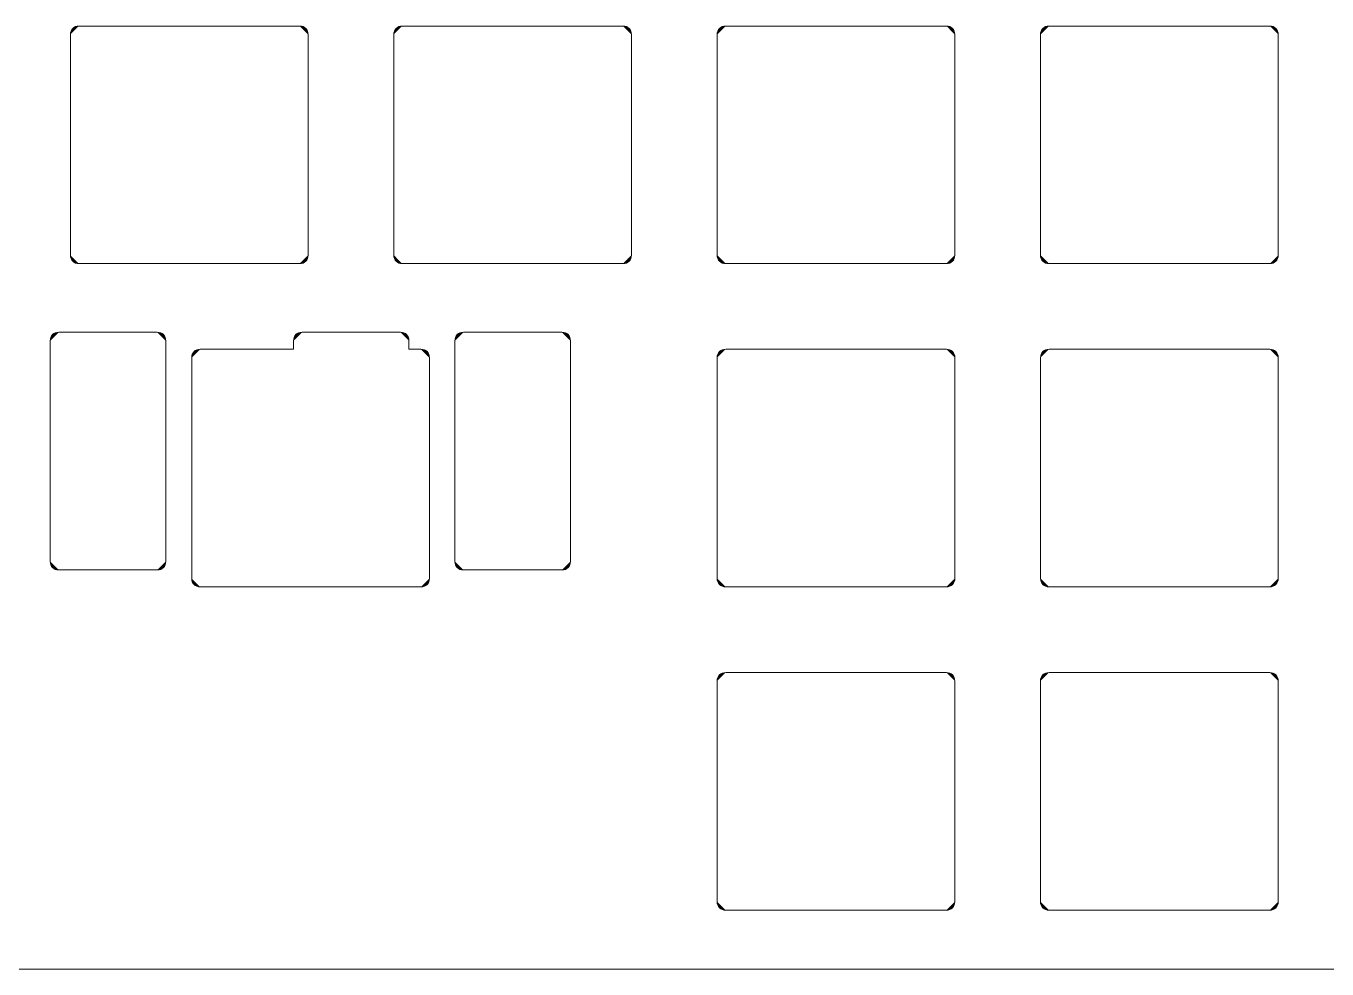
# Model space of a CAD drawing. Extents: x 173 to 988, y 261 to 653.
# Drawn here: x 553.2 to 770.4, y 261.3 to 418.7 of the extents above; entities that cross this region are included whole.
import ezdxf

# ---------------------------------------------------------------- set-up
doc = ezdxf.new("R2010")
doc.units = 0
doc.header["$MEASUREMENT"] = 0
doc.layers.add('Layer 1', color=7, linetype='Continuous', lineweight=0)

# ---------------------------------------------------------------- blocks, each defined once
blk = doc.blocks.new('Block_2')
at = {"layer": 'Layer 1', "true_color": 0x2f2d31, "transparency": 33554687}
h = blk.add_hatch(color=250, dxfattribs=at)
h.dxf.hatch_style = 2
edge = h.paths.add_edge_path()
edge.add_spline(control_points=[(598.87, 418.75), (599.72, 418.75), (600.29, 418.18), (600.29, 417.33)], knot_values=[0, 0, 0, 0, 1, 1, 1, 1], degree=3, periodic=0)
edge.add_line((600.29, 417.33), (598.87, 418.75))
h = blk.add_hatch(color=250, dxfattribs=at)
h.dxf.hatch_style = 2
edge = h.paths.add_edge_path()
edge.add_spline(control_points=[(614.6, 417.33), (614.6, 418.18), (615.16, 418.75), (616.01, 418.75)], knot_values=[0, 0, 0, 0, 1, 1, 1, 1], degree=3, periodic=0)
edge.add_line((616.01, 418.75), (614.6, 417.33))
h = blk.add_hatch(color=250, dxfattribs=at)
h.dxf.hatch_style = 2
edge = h.paths.add_edge_path()
edge.add_spline(control_points=[(616.01, 418.75), (616.01, 418.75), (652.86, 418.75), (652.86, 418.75)], knot_values=[0, 0, 0, 0, 1, 1, 1, 1], degree=3, periodic=0)
edge.add_line((652.86, 418.75), (616.01, 418.75))
h = blk.add_hatch(color=250, dxfattribs=at)
h.dxf.hatch_style = 2
edge = h.paths.add_edge_path()
edge.add_spline(control_points=[(722.58, 380.48), (722.58, 380.48), (722.58, 417.33), (722.58, 417.33)], knot_values=[0, 0, 0, 0, 1, 1, 1, 1], degree=3, periodic=0)
edge.add_line((722.58, 417.33), (722.58, 380.48))
h = blk.add_hatch(color=250, dxfattribs=at)
h.dxf.hatch_style = 2
edge = h.paths.add_edge_path()
edge.add_spline(control_points=[(762.27, 417.33), (762.27, 417.33), (762.27, 380.48), (762.27, 380.48)], knot_values=[0, 0, 0, 0, 1, 1, 1, 1], degree=3, periodic=0)
edge.add_line((762.27, 380.48), (762.27, 417.33))
h = blk.add_hatch(color=250, dxfattribs=at)
h.dxf.hatch_style = 2
edge = h.paths.add_edge_path()
edge.add_spline(control_points=[(600.29, 380.48), (600.29, 379.63), (599.72, 379.06), (598.87, 379.06)], knot_values=[0, 0, 0, 0, 1, 1, 1, 1], degree=3, periodic=0)
edge.add_line((598.87, 379.06), (600.29, 380.48))
h = blk.add_hatch(color=250, dxfattribs=at)
h.dxf.hatch_style = 2
edge = h.paths.add_edge_path()
edge.add_spline(control_points=[(598.87, 379.06), (598.87, 379.06), (562.02, 379.06), (562.02, 379.06)], knot_values=[0, 0, 0, 0, 1, 1, 1, 1], degree=3, periodic=0)
edge.add_line((562.02, 379.06), (598.87, 379.06))
h = blk.add_hatch(color=250, dxfattribs=at)
h.dxf.hatch_style = 2
edge = h.paths.add_edge_path()
edge.add_spline(control_points=[(575.1, 367.59), (575.95, 367.59), (576.51, 367.02), (576.51, 366.17)], knot_values=[0, 0, 0, 0, 1, 1, 1, 1], degree=3, periodic=0)
edge.add_line((576.51, 366.17), (575.1, 367.59))
h = blk.add_hatch(color=250, dxfattribs=at)
h.dxf.hatch_style = 2
edge = h.paths.add_edge_path()
edge.add_spline(control_points=[(644.08, 329.32), (644.08, 328.47), (643.51, 327.9), (642.66, 327.9)], knot_values=[0, 0, 0, 0, 1, 1, 1, 1], degree=3, periodic=0)
edge.add_line((642.66, 327.9), (644.08, 329.32))
h = blk.add_hatch(color=250, dxfattribs=at)
h.dxf.hatch_style = 2
edge = h.paths.add_edge_path()
edge.add_spline(control_points=[(575.1, 327.9), (575.1, 327.9), (558.66, 327.9), (558.66, 327.9)], knot_values=[0, 0, 0, 0, 1, 1, 1, 1], degree=3, periodic=0)
edge.add_line((558.66, 327.9), (575.1, 327.9))
h = blk.add_hatch(color=250, dxfattribs=at)
h.dxf.hatch_style = 2
edge = h.paths.add_edge_path()
edge.add_spline(control_points=[(760.85, 310.76), (761.7, 310.76), (762.27, 310.2), (762.27, 309.35)], knot_values=[0, 0, 0, 0, 1, 1, 1, 1], degree=3, periodic=0)
edge.add_line((762.27, 309.35), (760.85, 310.76))
h = blk.add_hatch(color=250, dxfattribs=at)
h.dxf.hatch_style = 2
edge = h.paths.add_edge_path()
edge.add_spline(control_points=[(708.27, 309.35), (708.27, 309.35), (708.27, 272.49), (708.27, 272.49)], knot_values=[0, 0, 0, 0, 1, 1, 1, 1], degree=3, periodic=0)
edge.add_line((708.27, 272.49), (708.27, 309.35))
h = blk.add_hatch(color=250, dxfattribs=at)
h.dxf.hatch_style = 2
edge = h.paths.add_edge_path()
edge.add_spline(control_points=[(724, 271.08), (723.15, 271.08), (722.58, 271.64), (722.58, 272.49)], knot_values=[0, 0, 0, 0, 1, 1, 1, 1], degree=3, periodic=0)
edge.add_line((722.58, 272.49), (724, 271.08))
at = {"layer": 'Layer 1', "color": 250, "lineweight": 5, "true_color": 0x2f2d31}
for points in [[(598.87, 418.75), (599.72, 418.75), (600.29, 418.18), (600.29, 417.33)], [(614.6, 417.33), (614.6, 418.18), (615.16, 418.75), (616.01, 418.75)], [(616.01, 418.75), (616.01, 418.75), (652.86, 418.75), (652.86, 418.75)], [(722.58, 380.48), (722.58, 380.48), (722.58, 417.33), (722.58, 417.33)], [(762.27, 417.33), (762.27, 417.33), (762.27, 380.48), (762.27, 380.48)], [(600.29, 380.48), (600.29, 379.63), (599.72, 379.06), (598.87, 379.06)], [(598.87, 379.06), (598.87, 379.06), (562.02, 379.06), (562.02, 379.06)], [(575.1, 367.59), (575.95, 367.59), (576.51, 367.02), (576.51, 366.17)], [(644.08, 329.32), (644.08, 328.47), (643.51, 327.9), (642.66, 327.9)], [(575.1, 327.9), (575.1, 327.9), (558.66, 327.9), (558.66, 327.9)], [(760.85, 310.76), (761.7, 310.76), (762.27, 310.2), (762.27, 309.35)], [(708.27, 309.35), (708.27, 309.35), (708.27, 272.49), (708.27, 272.49)], [(724, 271.08), (723.15, 271.08), (722.58, 271.64), (722.58, 272.49)]]:
    blk.add_open_spline(points, degree=3, dxfattribs=at)
blk = doc.blocks.new('Block_3')
at = {"layer": 'Layer 1', "true_color": 0x2f2d31, "transparency": 33554687}
h = blk.add_hatch(color=250, dxfattribs=at)
h.dxf.hatch_style = 2
edge = h.paths.add_edge_path()
edge.add_spline(control_points=[(560.6, 380.48), (560.6, 380.48), (560.6, 417.33), (560.6, 417.33)], knot_values=[0, 0, 0, 0, 1, 1, 1, 1], degree=3, periodic=0)
edge.add_line((560.6, 417.33), (560.6, 380.48))
h = blk.add_hatch(color=250, dxfattribs=at)
h.dxf.hatch_style = 2
edge = h.paths.add_edge_path()
edge.add_spline(control_points=[(668.59, 417.33), (668.59, 418.18), (669.16, 418.75), (670.01, 418.75)], knot_values=[0, 0, 0, 0, 1, 1, 1, 1], degree=3, periodic=0)
edge.add_line((670.01, 418.75), (668.59, 417.33))
h = blk.add_hatch(color=250, dxfattribs=at)
h.dxf.hatch_style = 2
edge = h.paths.add_edge_path()
edge.add_spline(control_points=[(668.59, 380.48), (668.59, 380.48), (668.59, 417.33), (668.59, 417.33)], knot_values=[0, 0, 0, 0, 1, 1, 1, 1], degree=3, periodic=0)
edge.add_line((668.59, 417.33), (668.59, 380.48))
h = blk.add_hatch(color=250, dxfattribs=at)
h.dxf.hatch_style = 2
edge = h.paths.add_edge_path()
edge.add_spline(control_points=[(760.85, 418.75), (761.7, 418.75), (762.27, 418.18), (762.27, 417.33)], knot_values=[0, 0, 0, 0, 1, 1, 1, 1], degree=3, periodic=0)
edge.add_line((762.27, 417.33), (760.85, 418.75))
h = blk.add_hatch(color=250, dxfattribs=at)
h.dxf.hatch_style = 2
edge = h.paths.add_edge_path()
edge.add_spline(control_points=[(562.02, 379.06), (561.17, 379.06), (560.6, 379.63), (560.6, 380.48)], knot_values=[0, 0, 0, 0, 1, 1, 1, 1], degree=3, periodic=0)
edge.add_line((560.6, 380.48), (562.02, 379.06))
h = blk.add_hatch(color=250, dxfattribs=at)
h.dxf.hatch_style = 2
edge = h.paths.add_edge_path()
edge.add_spline(control_points=[(670.01, 379.06), (669.16, 379.06), (668.59, 379.63), (668.59, 380.48)], knot_values=[0, 0, 0, 0, 1, 1, 1, 1], degree=3, periodic=0)
edge.add_line((668.59, 380.48), (670.01, 379.06))
h = blk.add_hatch(color=250, dxfattribs=at)
h.dxf.hatch_style = 2
edge = h.paths.add_edge_path()
edge.add_spline(control_points=[(599.28, 367.59), (598.43, 367.59), (597.86, 367.02), (597.86, 366.17)], knot_values=[0, 0, 0, 0, 1, 1, 1, 1], degree=3, periodic=0)
edge.add_line((597.86, 366.17), (599.28, 367.59))
h = blk.add_hatch(color=250, dxfattribs=at)
h.dxf.hatch_style = 2
edge = h.paths.add_edge_path()
edge.add_spline(control_points=[(580.85, 363.34), (580.85, 363.34), (580.85, 326.48), (580.85, 326.48)], knot_values=[0, 0, 0, 0, 1, 1, 1, 1], degree=3, periodic=0)
edge.add_line((580.85, 326.48), (580.85, 363.34))
h = blk.add_hatch(color=250, dxfattribs=at)
h.dxf.hatch_style = 2
edge = h.paths.add_edge_path()
edge.add_spline(control_points=[(722.59, 363.34), (722.59, 364.19), (723.15, 364.76), (724, 364.76)], knot_values=[0, 0, 0, 0, 1, 1, 1, 1], degree=3, periodic=0)
edge.add_line((724, 364.76), (722.59, 363.34))
h = blk.add_hatch(color=250, dxfattribs=at)
h.dxf.hatch_style = 2
edge = h.paths.add_edge_path()
edge.add_spline(control_points=[(724, 364.76), (724, 364.76), (760.85, 364.76), (760.85, 364.76)], knot_values=[0, 0, 0, 0, 1, 1, 1, 1], degree=3, periodic=0)
edge.add_line((760.85, 364.76), (724, 364.76))
h = blk.add_hatch(color=250, dxfattribs=at)
h.dxf.hatch_style = 2
edge = h.paths.add_edge_path()
edge.add_spline(control_points=[(619.12, 325.07), (619.97, 325.07), (620.54, 325.63), (620.54, 326.48)], knot_values=[0, 0, 0, 0, 1, 1, 1, 1], degree=3, periodic=0)
edge.add_line((620.54, 326.48), (619.12, 325.07))
h = blk.add_hatch(color=250, dxfattribs=at)
h.dxf.hatch_style = 2
edge = h.paths.add_edge_path()
edge.add_spline(control_points=[(706.86, 325.07), (706.86, 325.07), (670.01, 325.07), (670.01, 325.07)], knot_values=[0, 0, 0, 0, 1, 1, 1, 1], degree=3, periodic=0)
edge.add_line((670.01, 325.07), (706.86, 325.07))
h = blk.add_hatch(color=250, dxfattribs=at)
h.dxf.hatch_style = 2
edge = h.paths.add_edge_path()
edge.add_spline(control_points=[(668.59, 272.49), (668.59, 272.49), (668.59, 309.35), (668.59, 309.35)], knot_values=[0, 0, 0, 0, 1, 1, 1, 1], degree=3, periodic=0)
edge.add_line((668.59, 309.35), (668.59, 272.49))
h = blk.add_hatch(color=250, dxfattribs=at)
h.dxf.hatch_style = 2
edge = h.paths.add_edge_path()
edge.add_spline(control_points=[(670.01, 271.08), (669.16, 271.08), (668.59, 271.64), (668.59, 272.49)], knot_values=[0, 0, 0, 0, 1, 1, 1, 1], degree=3, periodic=0)
edge.add_line((668.59, 272.49), (670.01, 271.08))
h = blk.add_hatch(color=250, dxfattribs=at)
h.dxf.hatch_style = 2
edge = h.paths.add_edge_path()
edge.add_spline(control_points=[(760.85, 271.08), (760.85, 271.08), (724, 271.08), (724, 271.08)], knot_values=[0, 0, 0, 0, 1, 1, 1, 1], degree=3, periodic=0)
edge.add_line((724, 271.08), (760.85, 271.08))
at = {"layer": 'Layer 1', "color": 250, "lineweight": 5, "true_color": 0x2f2d31}
for points in [[(560.6, 380.48), (560.6, 380.48), (560.6, 417.33), (560.6, 417.33)], [(668.59, 417.33), (668.59, 418.18), (669.16, 418.75), (670.01, 418.75)], [(668.59, 380.48), (668.59, 380.48), (668.59, 417.33), (668.59, 417.33)], [(760.85, 418.75), (761.7, 418.75), (762.27, 418.18), (762.27, 417.33)], [(562.02, 379.06), (561.17, 379.06), (560.6, 379.63), (560.6, 380.48)], [(670.01, 379.06), (669.16, 379.06), (668.59, 379.63), (668.59, 380.48)], [(599.28, 367.59), (598.43, 367.59), (597.86, 367.02), (597.86, 366.17)], [(580.85, 363.34), (580.85, 363.34), (580.85, 326.48), (580.85, 326.48)], [(722.59, 363.34), (722.59, 364.19), (723.15, 364.76), (724, 364.76)], [(724, 364.76), (724, 364.76), (760.85, 364.76), (760.85, 364.76)], [(619.12, 325.07), (619.97, 325.07), (620.54, 325.63), (620.54, 326.48)], [(706.86, 325.07), (706.86, 325.07), (670.01, 325.07), (670.01, 325.07)], [(668.59, 272.49), (668.59, 272.49), (668.59, 309.35), (668.59, 309.35)], [(670.01, 271.08), (669.16, 271.08), (668.59, 271.64), (668.59, 272.49)], [(760.85, 271.08), (760.85, 271.08), (724, 271.08), (724, 271.08)]]:
    blk.add_open_spline(points, degree=3, dxfattribs=at)
blk = doc.blocks.new('Block_4')
at = {"layer": 'Layer 1', "true_color": 0x2f2d31, "transparency": 33554687}
h = blk.add_hatch(color=250, dxfattribs=at)
h.dxf.hatch_style = 2
edge = h.paths.add_edge_path()
edge.add_spline(control_points=[(616.01, 379.06), (615.16, 379.06), (614.6, 379.63), (614.6, 380.48)], knot_values=[0, 0, 0, 0, 1, 1, 1, 1], degree=3, periodic=0)
edge.add_line((614.6, 380.48), (616.01, 379.06))
h = blk.add_hatch(color=250, dxfattribs=at)
h.dxf.hatch_style = 2
edge = h.paths.add_edge_path()
edge.add_spline(control_points=[(706.86, 379.06), (706.86, 379.06), (670.01, 379.06), (670.01, 379.06)], knot_values=[0, 0, 0, 0, 1, 1, 1, 1], degree=3, periodic=0)
edge.add_line((670.01, 379.06), (706.86, 379.06))
h = blk.add_hatch(color=250, dxfattribs=at)
h.dxf.hatch_style = 2
edge = h.paths.add_edge_path()
edge.add_spline(control_points=[(617.13, 366.17), (617.13, 367.02), (616.57, 367.59), (615.72, 367.59)], knot_values=[0, 0, 0, 0, 1, 1, 1, 1], degree=3, periodic=0)
edge.add_line((615.72, 367.59), (617.13, 366.17))
h = blk.add_hatch(color=250, dxfattribs=at)
h.dxf.hatch_style = 2
edge = h.paths.add_edge_path()
edge.add_spline(control_points=[(597.86, 366.17), (597.86, 366.17), (597.86, 364.75), (597.86, 364.75)], knot_values=[0, 0, 0, 0, 1, 1, 1, 1], degree=3, periodic=0)
edge.add_line((597.86, 364.75), (597.86, 366.17))
h = blk.add_hatch(color=250, dxfattribs=at)
h.dxf.hatch_style = 2
edge = h.paths.add_edge_path()
edge.add_spline(control_points=[(597.86, 364.75), (597.86, 364.75), (582.27, 364.75), (582.27, 364.75)], knot_values=[0, 0, 0, 0, 1, 1, 1, 1], degree=3, periodic=0)
edge.add_line((582.27, 364.75), (597.86, 364.75))
h = blk.add_hatch(color=250, dxfattribs=at)
h.dxf.hatch_style = 2
edge = h.paths.add_edge_path()
edge.add_spline(control_points=[(670.01, 364.76), (670.01, 364.76), (706.86, 364.76), (706.86, 364.76)], knot_values=[0, 0, 0, 0, 1, 1, 1, 1], degree=3, periodic=0)
edge.add_line((706.86, 364.76), (670.01, 364.76))
h = blk.add_hatch(color=250, dxfattribs=at)
h.dxf.hatch_style = 2
edge = h.paths.add_edge_path()
edge.add_spline(control_points=[(626.22, 327.9), (625.37, 327.9), (624.8, 328.47), (624.8, 329.32)], knot_values=[0, 0, 0, 0, 1, 1, 1, 1], degree=3, periodic=0)
edge.add_line((624.8, 329.32), (626.22, 327.9))
h = blk.add_hatch(color=250, dxfattribs=at)
h.dxf.hatch_style = 2
edge = h.paths.add_edge_path()
edge.add_spline(control_points=[(670.01, 310.76), (670.01, 310.76), (706.86, 310.76), (706.86, 310.76)], knot_values=[0, 0, 0, 0, 1, 1, 1, 1], degree=3, periodic=0)
edge.add_line((706.86, 310.76), (670.01, 310.76))
h = blk.add_hatch(color=250, dxfattribs=at)
h.dxf.hatch_style = 2
edge = h.paths.add_edge_path()
edge.add_spline(control_points=[(708.27, 272.49), (708.27, 271.64), (707.71, 271.08), (706.86, 271.08)], knot_values=[0, 0, 0, 0, 1, 1, 1, 1], degree=3, periodic=0)
edge.add_line((706.86, 271.08), (708.27, 272.49))
at = {"layer": 'Layer 1', "color": 250, "lineweight": 5, "true_color": 0x2f2d31}
for points in [[(616.01, 379.06), (615.16, 379.06), (614.6, 379.63), (614.6, 380.48)], [(706.86, 379.06), (706.86, 379.06), (670.01, 379.06), (670.01, 379.06)], [(617.13, 366.17), (617.13, 367.02), (616.57, 367.59), (615.72, 367.59)], [(597.86, 366.17), (597.86, 366.17), (597.86, 364.75), (597.86, 364.75)], [(597.86, 364.75), (597.86, 364.75), (582.27, 364.75), (582.27, 364.75)], [(670.01, 364.76), (670.01, 364.76), (706.86, 364.76), (706.86, 364.76)], [(626.22, 327.9), (625.37, 327.9), (624.8, 328.47), (624.8, 329.32)], [(670.01, 310.76), (670.01, 310.76), (706.86, 310.76), (706.86, 310.76)], [(708.27, 272.49), (708.27, 271.64), (707.71, 271.08), (706.86, 271.08)]]:
    blk.add_open_spline(points, degree=3, dxfattribs=at)
blk = doc.blocks.new('Block_6')
at = {"layer": 'Layer 1', "true_color": 0x2f2d31, "transparency": 33554687}
h = blk.add_hatch(color=250, dxfattribs=at)
h.dxf.hatch_style = 2
edge = h.paths.add_edge_path()
edge.add_spline(control_points=[(562.02, 418.75), (562.02, 418.75), (598.87, 418.75), (598.87, 418.75)], knot_values=[0, 0, 0, 0, 1, 1, 1, 1], degree=3, periodic=0)
edge.add_line((598.87, 418.75), (562.02, 418.75))
h = blk.add_hatch(color=250, dxfattribs=at)
h.dxf.hatch_style = 2
edge = h.paths.add_edge_path()
edge.add_spline(control_points=[(614.6, 380.48), (614.6, 380.48), (614.6, 417.33), (614.6, 417.33)], knot_values=[0, 0, 0, 0, 1, 1, 1, 1], degree=3, periodic=0)
edge.add_line((614.6, 417.33), (614.6, 380.48))
h = blk.add_hatch(color=250, dxfattribs=at)
h.dxf.hatch_style = 2
edge = h.paths.add_edge_path()
edge.add_spline(control_points=[(722.58, 417.33), (722.58, 418.18), (723.15, 418.75), (724, 418.75)], knot_values=[0, 0, 0, 0, 1, 1, 1, 1], degree=3, periodic=0)
edge.add_line((724, 418.75), (722.58, 417.33))
h = blk.add_hatch(color=250, dxfattribs=at)
h.dxf.hatch_style = 2
edge = h.paths.add_edge_path()
edge.add_spline(control_points=[(654.28, 380.48), (654.28, 379.63), (653.71, 379.06), (652.86, 379.06)], knot_values=[0, 0, 0, 0, 1, 1, 1, 1], degree=3, periodic=0)
edge.add_line((652.86, 379.06), (654.28, 380.48))
h = blk.add_hatch(color=250, dxfattribs=at)
h.dxf.hatch_style = 2
edge = h.paths.add_edge_path()
edge.add_spline(control_points=[(708.27, 380.48), (708.27, 379.63), (707.71, 379.06), (706.86, 379.06)], knot_values=[0, 0, 0, 0, 1, 1, 1, 1], degree=3, periodic=0)
edge.add_line((706.86, 379.06), (708.27, 380.48))
h = blk.add_hatch(color=250, dxfattribs=at)
h.dxf.hatch_style = 2
edge = h.paths.add_edge_path()
edge.add_spline(control_points=[(558.66, 367.59), (558.66, 367.59), (575.1, 367.59), (575.1, 367.59)], knot_values=[0, 0, 0, 0, 1, 1, 1, 1], degree=3, periodic=0)
edge.add_line((575.1, 367.59), (558.66, 367.59))
h = blk.add_hatch(color=250, dxfattribs=at)
h.dxf.hatch_style = 2
edge = h.paths.add_edge_path()
edge.add_spline(control_points=[(615.72, 367.59), (615.72, 367.59), (599.28, 367.59), (599.28, 367.59)], knot_values=[0, 0, 0, 0, 1, 1, 1, 1], degree=3, periodic=0)
edge.add_line((599.28, 367.59), (615.72, 367.59))
h = blk.add_hatch(color=250, dxfattribs=at)
h.dxf.hatch_style = 2
edge = h.paths.add_edge_path()
edge.add_spline(control_points=[(642.66, 367.59), (643.51, 367.59), (644.08, 367.02), (644.08, 366.17)], knot_values=[0, 0, 0, 0, 1, 1, 1, 1], degree=3, periodic=0)
edge.add_line((644.08, 366.17), (642.66, 367.59))
h = blk.add_hatch(color=250, dxfattribs=at)
h.dxf.hatch_style = 2
edge = h.paths.add_edge_path()
edge.add_spline(control_points=[(620.54, 363.34), (620.54, 364.19), (619.97, 364.75), (619.12, 364.75)], knot_values=[0, 0, 0, 0, 1, 1, 1, 1], degree=3, periodic=0)
edge.add_line((619.12, 364.75), (620.54, 363.34))
h = blk.add_hatch(color=250, dxfattribs=at)
h.dxf.hatch_style = 2
edge = h.paths.add_edge_path()
edge.add_spline(control_points=[(708.28, 363.34), (708.28, 363.34), (708.28, 326.49), (708.28, 326.49)], knot_values=[0, 0, 0, 0, 1, 1, 1, 1], degree=3, periodic=0)
edge.add_line((708.28, 326.49), (708.28, 363.34))
h = blk.add_hatch(color=250, dxfattribs=at)
h.dxf.hatch_style = 2
edge = h.paths.add_edge_path()
edge.add_spline(control_points=[(762.27, 363.34), (762.27, 363.34), (762.27, 326.49), (762.27, 326.49)], knot_values=[0, 0, 0, 0, 1, 1, 1, 1], degree=3, periodic=0)
edge.add_line((762.27, 326.49), (762.27, 363.34))
h = blk.add_hatch(color=250, dxfattribs=at)
h.dxf.hatch_style = 2
edge = h.paths.add_edge_path()
edge.add_spline(control_points=[(724, 325.07), (723.15, 325.07), (722.59, 325.64), (722.59, 326.49)], knot_values=[0, 0, 0, 0, 1, 1, 1, 1], degree=3, periodic=0)
edge.add_line((722.59, 326.49), (724, 325.07))
h = blk.add_hatch(color=250, dxfattribs=at)
h.dxf.hatch_style = 2
edge = h.paths.add_edge_path()
edge.add_spline(control_points=[(762.27, 326.49), (762.27, 325.64), (761.7, 325.07), (760.85, 325.07)], knot_values=[0, 0, 0, 0, 1, 1, 1, 1], degree=3, periodic=0)
edge.add_line((760.85, 325.07), (762.27, 326.49))
h = blk.add_hatch(color=250, dxfattribs=at)
h.dxf.hatch_style = 2
edge = h.paths.add_edge_path()
edge.add_spline(control_points=[(582.27, 325.07), (582.27, 325.07), (619.12, 325.07), (619.12, 325.07)], knot_values=[0, 0, 0, 0, 1, 1, 1, 1], degree=3, periodic=0)
edge.add_line((619.12, 325.07), (582.27, 325.07))
h = blk.add_hatch(color=250, dxfattribs=at)
h.dxf.hatch_style = 2
edge = h.paths.add_edge_path()
edge.add_spline(control_points=[(762.27, 272.49), (762.27, 271.64), (761.7, 271.08), (760.85, 271.08)], knot_values=[0, 0, 0, 0, 1, 1, 1, 1], degree=3, periodic=0)
edge.add_line((760.85, 271.08), (762.27, 272.49))
at = {"layer": 'Layer 1', "color": 250, "lineweight": 5, "true_color": 0x2f2d31}
for points in [[(562.02, 418.75), (562.02, 418.75), (598.87, 418.75), (598.87, 418.75)], [(614.6, 380.48), (614.6, 380.48), (614.6, 417.33), (614.6, 417.33)], [(722.58, 417.33), (722.58, 418.18), (723.15, 418.75), (724, 418.75)], [(654.28, 380.48), (654.28, 379.63), (653.71, 379.06), (652.86, 379.06)], [(708.27, 380.48), (708.27, 379.63), (707.71, 379.06), (706.86, 379.06)], [(558.66, 367.59), (558.66, 367.59), (575.1, 367.59), (575.1, 367.59)], [(615.72, 367.59), (615.72, 367.59), (599.28, 367.59), (599.28, 367.59)], [(642.66, 367.59), (643.51, 367.59), (644.08, 367.02), (644.08, 366.17)], [(620.54, 363.34), (620.54, 364.19), (619.97, 364.75), (619.12, 364.75)], [(708.28, 363.34), (708.28, 363.34), (708.28, 326.49), (708.28, 326.49)], [(762.27, 363.34), (762.27, 363.34), (762.27, 326.49), (762.27, 326.49)], [(724, 325.07), (723.15, 325.07), (722.59, 325.64), (722.59, 326.49)], [(762.27, 326.49), (762.27, 325.64), (761.7, 325.07), (760.85, 325.07)], [(582.27, 325.07), (582.27, 325.07), (619.12, 325.07), (619.12, 325.07)], [(762.27, 272.49), (762.27, 271.64), (761.7, 271.08), (760.85, 271.08)]]:
    blk.add_open_spline(points, degree=3, dxfattribs=at)
blk = doc.blocks.new('Block_7')
at = {"layer": 'Layer 1', "true_color": 0x2f2d31, "transparency": 33554687}
h = blk.add_hatch(color=250, dxfattribs=at)
h.dxf.hatch_style = 2
edge = h.paths.add_edge_path()
edge.add_spline(control_points=[(557.24, 366.17), (557.24, 367.02), (557.81, 367.59), (558.66, 367.59)], knot_values=[0, 0, 0, 0, 1, 1, 1, 1], degree=3, periodic=0)
edge.add_line((558.66, 367.59), (557.24, 366.17))
h = blk.add_hatch(color=250, dxfattribs=at)
h.dxf.hatch_style = 2
edge = h.paths.add_edge_path()
edge.add_spline(control_points=[(624.8, 366.17), (624.8, 367.02), (625.37, 367.59), (626.22, 367.59)], knot_values=[0, 0, 0, 0, 1, 1, 1, 1], degree=3, periodic=0)
edge.add_line((626.22, 367.59), (624.8, 366.17))
h = blk.add_hatch(color=250, dxfattribs=at)
h.dxf.hatch_style = 2
edge = h.paths.add_edge_path()
edge.add_spline(control_points=[(576.51, 366.17), (576.51, 366.17), (576.51, 329.32), (576.51, 329.32)], knot_values=[0, 0, 0, 0, 1, 1, 1, 1], degree=3, periodic=0)
edge.add_line((576.51, 329.32), (576.51, 366.17))
h = blk.add_hatch(color=250, dxfattribs=at)
h.dxf.hatch_style = 2
edge = h.paths.add_edge_path()
edge.add_spline(control_points=[(644.08, 366.17), (644.08, 366.17), (644.08, 329.32), (644.08, 329.32)], knot_values=[0, 0, 0, 0, 1, 1, 1, 1], degree=3, periodic=0)
edge.add_line((644.08, 329.32), (644.08, 366.17))
h = blk.add_hatch(color=250, dxfattribs=at)
h.dxf.hatch_style = 2
edge = h.paths.add_edge_path()
edge.add_spline(control_points=[(706.86, 364.76), (707.71, 364.76), (708.28, 364.19), (708.28, 363.34)], knot_values=[0, 0, 0, 0, 1, 1, 1, 1], degree=3, periodic=0)
edge.add_line((708.28, 363.34), (706.86, 364.76))
h = blk.add_hatch(color=250, dxfattribs=at)
h.dxf.hatch_style = 2
edge = h.paths.add_edge_path()
edge.add_spline(control_points=[(668.59, 309.35), (668.59, 310.2), (669.16, 310.76), (670.01, 310.76)], knot_values=[0, 0, 0, 0, 1, 1, 1, 1], degree=3, periodic=0)
edge.add_line((670.01, 310.76), (668.59, 309.35))
at = {"layer": 'Layer 1', "color": 250, "lineweight": 5, "true_color": 0x2f2d31}
for points in [[(557.24, 366.17), (557.24, 367.02), (557.81, 367.59), (558.66, 367.59)], [(624.8, 366.17), (624.8, 367.02), (625.37, 367.59), (626.22, 367.59)], [(576.51, 366.17), (576.51, 366.17), (576.51, 329.32), (576.51, 329.32)], [(644.08, 366.17), (644.08, 366.17), (644.08, 329.32), (644.08, 329.32)], [(706.86, 364.76), (707.71, 364.76), (708.28, 364.19), (708.28, 363.34)], [(668.59, 309.35), (668.59, 310.2), (669.16, 310.76), (670.01, 310.76)]]:
    blk.add_open_spline(points, degree=3, dxfattribs=at)
blk = doc.blocks.new('Block_8')
at = {"layer": 'Layer 1', "true_color": 0x2f2d31, "transparency": 33554687}
h = blk.add_hatch(color=250, dxfattribs=at)
h.dxf.hatch_style = 2
edge = h.paths.add_edge_path()
edge.add_spline(control_points=[(668.59, 363.34), (668.59, 364.19), (669.16, 364.76), (670.01, 364.76)], knot_values=[0, 0, 0, 0, 1, 1, 1, 1], degree=3, periodic=0)
edge.add_line((670.01, 364.76), (668.59, 363.34))
h = blk.add_hatch(color=250, dxfattribs=at)
h.dxf.hatch_style = 2
edge = h.paths.add_edge_path()
edge.add_spline(control_points=[(670.01, 325.07), (669.16, 325.07), (668.59, 325.64), (668.59, 326.49)], knot_values=[0, 0, 0, 0, 1, 1, 1, 1], degree=3, periodic=0)
edge.add_line((668.59, 326.49), (670.01, 325.07))
h = blk.add_hatch(color=250, dxfattribs=at)
h.dxf.hatch_style = 2
edge = h.paths.add_edge_path()
edge.add_spline(control_points=[(760.85, 325.07), (760.85, 325.07), (724, 325.07), (724, 325.07)], knot_values=[0, 0, 0, 0, 1, 1, 1, 1], degree=3, periodic=0)
edge.add_line((724, 325.07), (760.85, 325.07))
at = {"layer": 'Layer 1', "color": 250, "lineweight": 5, "true_color": 0x2f2d31}
for points in [[(668.59, 363.34), (668.59, 364.19), (669.16, 364.76), (670.01, 364.76)], [(670.01, 325.07), (669.16, 325.07), (668.59, 325.64), (668.59, 326.49)], [(760.85, 325.07), (760.85, 325.07), (724, 325.07), (724, 325.07)]]:
    blk.add_open_spline(points, degree=3, dxfattribs=at)
blk = doc.blocks.new('Block_9')
at = {"layer": 'Layer 1', "true_color": 0x2f2d31, "transparency": 33554687}
h = blk.add_hatch(color=250, dxfattribs=at)
h.dxf.hatch_style = 2
edge = h.paths.add_edge_path()
edge.add_spline(control_points=[(620.54, 326.48), (620.54, 326.48), (620.54, 363.34), (620.54, 363.34)], knot_values=[0, 0, 0, 0, 1, 1, 1, 1], degree=3, periodic=0)
edge.add_line((620.54, 363.34), (620.54, 326.48))
h = blk.add_hatch(color=250, dxfattribs=at)
h.dxf.hatch_style = 2
edge = h.paths.add_edge_path()
edge.add_spline(control_points=[(724, 310.76), (724, 310.76), (760.85, 310.76), (760.85, 310.76)], knot_values=[0, 0, 0, 0, 1, 1, 1, 1], degree=3, periodic=0)
edge.add_line((760.85, 310.76), (724, 310.76))
h = blk.add_hatch(color=250, dxfattribs=at)
h.dxf.hatch_style = 2
edge = h.paths.add_edge_path()
edge.add_spline(control_points=[(762.27, 309.35), (762.27, 309.35), (762.27, 272.49), (762.27, 272.49)], knot_values=[0, 0, 0, 0, 1, 1, 1, 1], degree=3, periodic=0)
edge.add_line((762.27, 272.49), (762.27, 309.35))
at = {"layer": 'Layer 1', "color": 250, "lineweight": 5, "true_color": 0x2f2d31}
for points in [[(620.54, 326.48), (620.54, 326.48), (620.54, 363.34), (620.54, 363.34)], [(724, 310.76), (724, 310.76), (760.85, 310.76), (760.85, 310.76)], [(762.27, 309.35), (762.27, 309.35), (762.27, 272.49), (762.27, 272.49)]]:
    blk.add_open_spline(points, degree=3, dxfattribs=at)
blk = doc.blocks.new('Block_10')
at = {"layer": 'Layer 1', "true_color": 0x2f2d31, "transparency": 33554687}
h = blk.add_hatch(color=250, dxfattribs=at)
h.dxf.hatch_style = 2
edge = h.paths.add_edge_path()
edge.add_spline(control_points=[(706.86, 418.75), (707.71, 418.75), (708.27, 418.18), (708.27, 417.33)], knot_values=[0, 0, 0, 0, 1, 1, 1, 1], degree=3, periodic=0)
edge.add_line((708.27, 417.33), (706.86, 418.75))
h = blk.add_hatch(color=250, dxfattribs=at)
h.dxf.hatch_style = 2
edge = h.paths.add_edge_path()
edge.add_spline(control_points=[(580.85, 326.48), (580.85, 325.63), (581.42, 325.07), (582.27, 325.07)], knot_values=[0, 0, 0, 0, 1, 1, 1, 1], degree=3, periodic=0)
edge.add_line((582.27, 325.07), (580.85, 326.48))
at = {"layer": 'Layer 1', "color": 250, "lineweight": 5, "true_color": 0x2f2d31}
for points in [[(706.86, 418.75), (707.71, 418.75), (708.27, 418.18), (708.27, 417.33)], [(580.85, 326.48), (580.85, 325.63), (581.42, 325.07), (582.27, 325.07)]]:
    blk.add_open_spline(points, degree=3, dxfattribs=at)
blk = doc.blocks.new('Block_11')
at = {"layer": 'Layer 1', "true_color": 0x2f2d31, "transparency": 33554687}
h = blk.add_hatch(color=250, dxfattribs=at)
h.dxf.hatch_style = 2
edge = h.paths.add_edge_path()
edge.add_spline(control_points=[(560.6, 417.33), (560.6, 418.18), (561.17, 418.75), (562.02, 418.75)], knot_values=[0, 0, 0, 0, 1, 1, 1, 1], degree=3, periodic=0)
edge.add_line((562.02, 418.75), (560.6, 417.33))
h = blk.add_hatch(color=250, dxfattribs=at)
h.dxf.hatch_style = 2
edge = h.paths.add_edge_path()
edge.add_spline(control_points=[(600.29, 417.33), (600.29, 417.33), (600.29, 380.48), (600.29, 380.48)], knot_values=[0, 0, 0, 0, 1, 1, 1, 1], degree=3, periodic=0)
edge.add_line((600.29, 380.48), (600.29, 417.33))
h = blk.add_hatch(color=250, dxfattribs=at)
h.dxf.hatch_style = 2
edge = h.paths.add_edge_path()
edge.add_spline(control_points=[(652.86, 418.75), (653.71, 418.75), (654.28, 418.18), (654.28, 417.33)], knot_values=[0, 0, 0, 0, 1, 1, 1, 1], degree=3, periodic=0)
edge.add_line((654.28, 417.33), (652.86, 418.75))
h = blk.add_hatch(color=250, dxfattribs=at)
h.dxf.hatch_style = 2
edge = h.paths.add_edge_path()
edge.add_spline(control_points=[(654.28, 417.33), (654.28, 417.33), (654.28, 380.48), (654.28, 380.48)], knot_values=[0, 0, 0, 0, 1, 1, 1, 1], degree=3, periodic=0)
edge.add_line((654.28, 380.48), (654.28, 417.33))
h = blk.add_hatch(color=250, dxfattribs=at)
h.dxf.hatch_style = 2
edge = h.paths.add_edge_path()
edge.add_spline(control_points=[(670.01, 418.75), (670.01, 418.75), (706.86, 418.75), (706.86, 418.75)], knot_values=[0, 0, 0, 0, 1, 1, 1, 1], degree=3, periodic=0)
edge.add_line((706.86, 418.75), (670.01, 418.75))
h = blk.add_hatch(color=250, dxfattribs=at)
h.dxf.hatch_style = 2
edge = h.paths.add_edge_path()
edge.add_spline(control_points=[(708.27, 417.33), (708.27, 417.33), (708.27, 380.48), (708.27, 380.48)], knot_values=[0, 0, 0, 0, 1, 1, 1, 1], degree=3, periodic=0)
edge.add_line((708.27, 380.48), (708.27, 417.33))
h = blk.add_hatch(color=250, dxfattribs=at)
h.dxf.hatch_style = 2
edge = h.paths.add_edge_path()
edge.add_spline(control_points=[(724, 418.75), (724, 418.75), (760.85, 418.75), (760.85, 418.75)], knot_values=[0, 0, 0, 0, 1, 1, 1, 1], degree=3, periodic=0)
edge.add_line((760.85, 418.75), (724, 418.75))
h = blk.add_hatch(color=250, dxfattribs=at)
h.dxf.hatch_style = 2
edge = h.paths.add_edge_path()
edge.add_spline(control_points=[(724, 379.06), (723.15, 379.06), (722.58, 379.63), (722.58, 380.48)], knot_values=[0, 0, 0, 0, 1, 1, 1, 1], degree=3, periodic=0)
edge.add_line((722.58, 380.48), (724, 379.06))
h = blk.add_hatch(color=250, dxfattribs=at)
h.dxf.hatch_style = 2
edge = h.paths.add_edge_path()
edge.add_spline(control_points=[(762.27, 380.48), (762.27, 379.63), (761.7, 379.06), (760.85, 379.06)], knot_values=[0, 0, 0, 0, 1, 1, 1, 1], degree=3, periodic=0)
edge.add_line((760.85, 379.06), (762.27, 380.48))
h = blk.add_hatch(color=250, dxfattribs=at)
h.dxf.hatch_style = 2
edge = h.paths.add_edge_path()
edge.add_spline(control_points=[(652.86, 379.06), (652.86, 379.06), (616.01, 379.06), (616.01, 379.06)], knot_values=[0, 0, 0, 0, 1, 1, 1, 1], degree=3, periodic=0)
edge.add_line((616.01, 379.06), (652.86, 379.06))
h = blk.add_hatch(color=250, dxfattribs=at)
h.dxf.hatch_style = 2
edge = h.paths.add_edge_path()
edge.add_spline(control_points=[(760.85, 379.06), (760.85, 379.06), (724, 379.06), (724, 379.06)], knot_values=[0, 0, 0, 0, 1, 1, 1, 1], degree=3, periodic=0)
edge.add_line((724, 379.06), (760.85, 379.06))
h = blk.add_hatch(color=250, dxfattribs=at)
h.dxf.hatch_style = 2
edge = h.paths.add_edge_path()
edge.add_spline(control_points=[(626.22, 367.59), (626.22, 367.59), (642.66, 367.59), (642.66, 367.59)], knot_values=[0, 0, 0, 0, 1, 1, 1, 1], degree=3, periodic=0)
edge.add_line((642.66, 367.59), (626.22, 367.59))
h = blk.add_hatch(color=250, dxfattribs=at)
h.dxf.hatch_style = 2
edge = h.paths.add_edge_path()
edge.add_spline(control_points=[(557.24, 329.32), (557.24, 329.32), (557.24, 366.17), (557.24, 366.17)], knot_values=[0, 0, 0, 0, 1, 1, 1, 1], degree=3, periodic=0)
edge.add_line((557.24, 366.17), (557.24, 329.32))
h = blk.add_hatch(color=250, dxfattribs=at)
h.dxf.hatch_style = 2
edge = h.paths.add_edge_path()
edge.add_spline(control_points=[(617.13, 364.75), (617.13, 364.75), (617.13, 366.17), (617.13, 366.17)], knot_values=[0, 0, 0, 0, 1, 1, 1, 1], degree=3, periodic=0)
edge.add_line((617.13, 366.17), (617.13, 364.75))
h = blk.add_hatch(color=250, dxfattribs=at)
h.dxf.hatch_style = 2
edge = h.paths.add_edge_path()
edge.add_spline(control_points=[(624.8, 329.32), (624.8, 329.32), (624.8, 366.17), (624.8, 366.17)], knot_values=[0, 0, 0, 0, 1, 1, 1, 1], degree=3, periodic=0)
edge.add_line((624.8, 366.17), (624.8, 329.32))
h = blk.add_hatch(color=250, dxfattribs=at)
h.dxf.hatch_style = 2
edge = h.paths.add_edge_path()
edge.add_spline(control_points=[(582.27, 364.75), (581.42, 364.75), (580.85, 364.19), (580.85, 363.34)], knot_values=[0, 0, 0, 0, 1, 1, 1, 1], degree=3, periodic=0)
edge.add_line((580.85, 363.34), (582.27, 364.75))
h = blk.add_hatch(color=250, dxfattribs=at)
h.dxf.hatch_style = 2
edge = h.paths.add_edge_path()
edge.add_spline(control_points=[(619.12, 364.75), (619.12, 364.75), (617.13, 364.75), (617.13, 364.75)], knot_values=[0, 0, 0, 0, 1, 1, 1, 1], degree=3, periodic=0)
edge.add_line((617.13, 364.75), (619.12, 364.75))
h = blk.add_hatch(color=250, dxfattribs=at)
h.dxf.hatch_style = 2
edge = h.paths.add_edge_path()
edge.add_spline(control_points=[(668.59, 326.49), (668.59, 326.49), (668.59, 363.34), (668.59, 363.34)], knot_values=[0, 0, 0, 0, 1, 1, 1, 1], degree=3, periodic=0)
edge.add_line((668.59, 363.34), (668.59, 326.49))
h = blk.add_hatch(color=250, dxfattribs=at)
h.dxf.hatch_style = 2
edge = h.paths.add_edge_path()
edge.add_spline(control_points=[(722.59, 326.49), (722.59, 326.49), (722.59, 363.34), (722.59, 363.34)], knot_values=[0, 0, 0, 0, 1, 1, 1, 1], degree=3, periodic=0)
edge.add_line((722.59, 363.34), (722.59, 326.49))
h = blk.add_hatch(color=250, dxfattribs=at)
h.dxf.hatch_style = 2
edge = h.paths.add_edge_path()
edge.add_spline(control_points=[(760.85, 364.76), (761.7, 364.76), (762.27, 364.19), (762.27, 363.34)], knot_values=[0, 0, 0, 0, 1, 1, 1, 1], degree=3, periodic=0)
edge.add_line((762.27, 363.34), (760.85, 364.76))
h = blk.add_hatch(color=250, dxfattribs=at)
h.dxf.hatch_style = 2
edge = h.paths.add_edge_path()
edge.add_spline(control_points=[(558.66, 327.9), (557.81, 327.9), (557.24, 328.47), (557.24, 329.32)], knot_values=[0, 0, 0, 0, 1, 1, 1, 1], degree=3, periodic=0)
edge.add_line((557.24, 329.32), (558.66, 327.9))
h = blk.add_hatch(color=250, dxfattribs=at)
h.dxf.hatch_style = 2
edge = h.paths.add_edge_path()
edge.add_spline(control_points=[(576.51, 329.32), (576.51, 328.47), (575.95, 327.9), (575.1, 327.9)], knot_values=[0, 0, 0, 0, 1, 1, 1, 1], degree=3, periodic=0)
edge.add_line((575.1, 327.9), (576.51, 329.32))
h = blk.add_hatch(color=250, dxfattribs=at)
h.dxf.hatch_style = 2
edge = h.paths.add_edge_path()
edge.add_spline(control_points=[(642.66, 327.9), (642.66, 327.9), (626.22, 327.9), (626.22, 327.9)], knot_values=[0, 0, 0, 0, 1, 1, 1, 1], degree=3, periodic=0)
edge.add_line((626.22, 327.9), (642.66, 327.9))
h = blk.add_hatch(color=250, dxfattribs=at)
h.dxf.hatch_style = 2
edge = h.paths.add_edge_path()
edge.add_spline(control_points=[(708.28, 326.49), (708.28, 325.64), (707.71, 325.07), (706.86, 325.07)], knot_values=[0, 0, 0, 0, 1, 1, 1, 1], degree=3, periodic=0)
edge.add_line((706.86, 325.07), (708.28, 326.49))
h = blk.add_hatch(color=250, dxfattribs=at)
h.dxf.hatch_style = 2
edge = h.paths.add_edge_path()
edge.add_spline(control_points=[(706.86, 310.76), (707.71, 310.76), (708.27, 310.2), (708.27, 309.35)], knot_values=[0, 0, 0, 0, 1, 1, 1, 1], degree=3, periodic=0)
edge.add_line((708.27, 309.35), (706.86, 310.76))
h = blk.add_hatch(color=250, dxfattribs=at)
h.dxf.hatch_style = 2
edge = h.paths.add_edge_path()
edge.add_spline(control_points=[(722.58, 309.35), (722.58, 310.2), (723.15, 310.76), (724, 310.76)], knot_values=[0, 0, 0, 0, 1, 1, 1, 1], degree=3, periodic=0)
edge.add_line((724, 310.76), (722.58, 309.35))
h = blk.add_hatch(color=250, dxfattribs=at)
h.dxf.hatch_style = 2
edge = h.paths.add_edge_path()
edge.add_spline(control_points=[(722.58, 272.49), (722.58, 272.49), (722.58, 309.35), (722.58, 309.35)], knot_values=[0, 0, 0, 0, 1, 1, 1, 1], degree=3, periodic=0)
edge.add_line((722.58, 309.35), (722.58, 272.49))
h = blk.add_hatch(color=250, dxfattribs=at)
h.dxf.hatch_style = 2
edge = h.paths.add_edge_path()
edge.add_spline(control_points=[(706.86, 271.08), (706.86, 271.08), (670.01, 271.08), (670.01, 271.08)], knot_values=[0, 0, 0, 0, 1, 1, 1, 1], degree=3, periodic=0)
edge.add_line((670.01, 271.08), (706.86, 271.08))
at = {"layer": 'Layer 1', "color": 250, "lineweight": 5, "true_color": 0x2f2d31}
for points in [[(560.6, 417.33), (560.6, 418.18), (561.17, 418.75), (562.02, 418.75)], [(600.29, 417.33), (600.29, 417.33), (600.29, 380.48), (600.29, 380.48)], [(652.86, 418.75), (653.71, 418.75), (654.28, 418.18), (654.28, 417.33)], [(654.28, 417.33), (654.28, 417.33), (654.28, 380.48), (654.28, 380.48)], [(670.01, 418.75), (670.01, 418.75), (706.86, 418.75), (706.86, 418.75)], [(708.27, 417.33), (708.27, 417.33), (708.27, 380.48), (708.27, 380.48)], [(724, 418.75), (724, 418.75), (760.85, 418.75), (760.85, 418.75)], [(724, 379.06), (723.15, 379.06), (722.58, 379.63), (722.58, 380.48)], [(762.27, 380.48), (762.27, 379.63), (761.7, 379.06), (760.85, 379.06)], [(652.86, 379.06), (652.86, 379.06), (616.01, 379.06), (616.01, 379.06)], [(760.85, 379.06), (760.85, 379.06), (724, 379.06), (724, 379.06)], [(626.22, 367.59), (626.22, 367.59), (642.66, 367.59), (642.66, 367.59)], [(557.24, 329.32), (557.24, 329.32), (557.24, 366.17), (557.24, 366.17)], [(617.13, 364.75), (617.13, 364.75), (617.13, 366.17), (617.13, 366.17)], [(624.8, 329.32), (624.8, 329.32), (624.8, 366.17), (624.8, 366.17)], [(582.27, 364.75), (581.42, 364.75), (580.85, 364.19), (580.85, 363.34)], [(619.12, 364.75), (619.12, 364.75), (617.13, 364.75), (617.13, 364.75)], [(668.59, 326.49), (668.59, 326.49), (668.59, 363.34), (668.59, 363.34)], [(722.59, 326.49), (722.59, 326.49), (722.59, 363.34), (722.59, 363.34)], [(760.85, 364.76), (761.7, 364.76), (762.27, 364.19), (762.27, 363.34)], [(558.66, 327.9), (557.81, 327.9), (557.24, 328.47), (557.24, 329.32)], [(576.51, 329.32), (576.51, 328.47), (575.95, 327.9), (575.1, 327.9)], [(642.66, 327.9), (642.66, 327.9), (626.22, 327.9), (626.22, 327.9)], [(708.28, 326.49), (708.28, 325.64), (707.71, 325.07), (706.86, 325.07)], [(706.86, 310.76), (707.71, 310.76), (708.27, 310.2), (708.27, 309.35)], [(722.58, 309.35), (722.58, 310.2), (723.15, 310.76), (724, 310.76)], [(722.58, 272.49), (722.58, 272.49), (722.58, 309.35), (722.58, 309.35)], [(706.86, 271.08), (706.86, 271.08), (670.01, 271.08), (670.01, 271.08)]]:
    blk.add_open_spline(points, degree=3, dxfattribs=at)

msp = doc.modelspace()

# ---------------------------------------------------------------- hatches: boundary and pattern name
at = {"layer": 'Layer 1', "true_color": 0x2f2d31, "transparency": 33554687}
h = msp.add_hatch(color=250, dxfattribs=at)
h.dxf.hatch_style = 2
edge = h.paths.add_edge_path()
edge.add_spline(control_points=[(177.5, 261.25), (177.5, 261.25), (983.39, 261.25), (983.39, 261.25)], knot_values=[0, 0, 0, 0, 1, 1, 1, 1], degree=3, periodic=0)
edge.add_line((983.39, 261.25), (177.5, 261.25))

# ---------------------------------------------------------------- linework, layer by layer
at = {"layer": 'Layer 1', "color": 250, "lineweight": 20, "true_color": 0x2f2d31}
msp.add_open_spline([(177.5, 261.25), (177.5, 261.25), (983.39, 261.25), (983.39, 261.25)], degree=3, dxfattribs=at)

# ---------------------------------------------------------------- block references
at = {"layer": 'Layer 1'}
for name in ['Block_2', 'Block_3', 'Block_4', 'Block_6', 'Block_7', 'Block_8', 'Block_11', 'Block_10', 'Block_9']:
    msp.add_blockref(name, (0, 0), dxfattribs=at)

doc.saveas('drawing.dxf')
